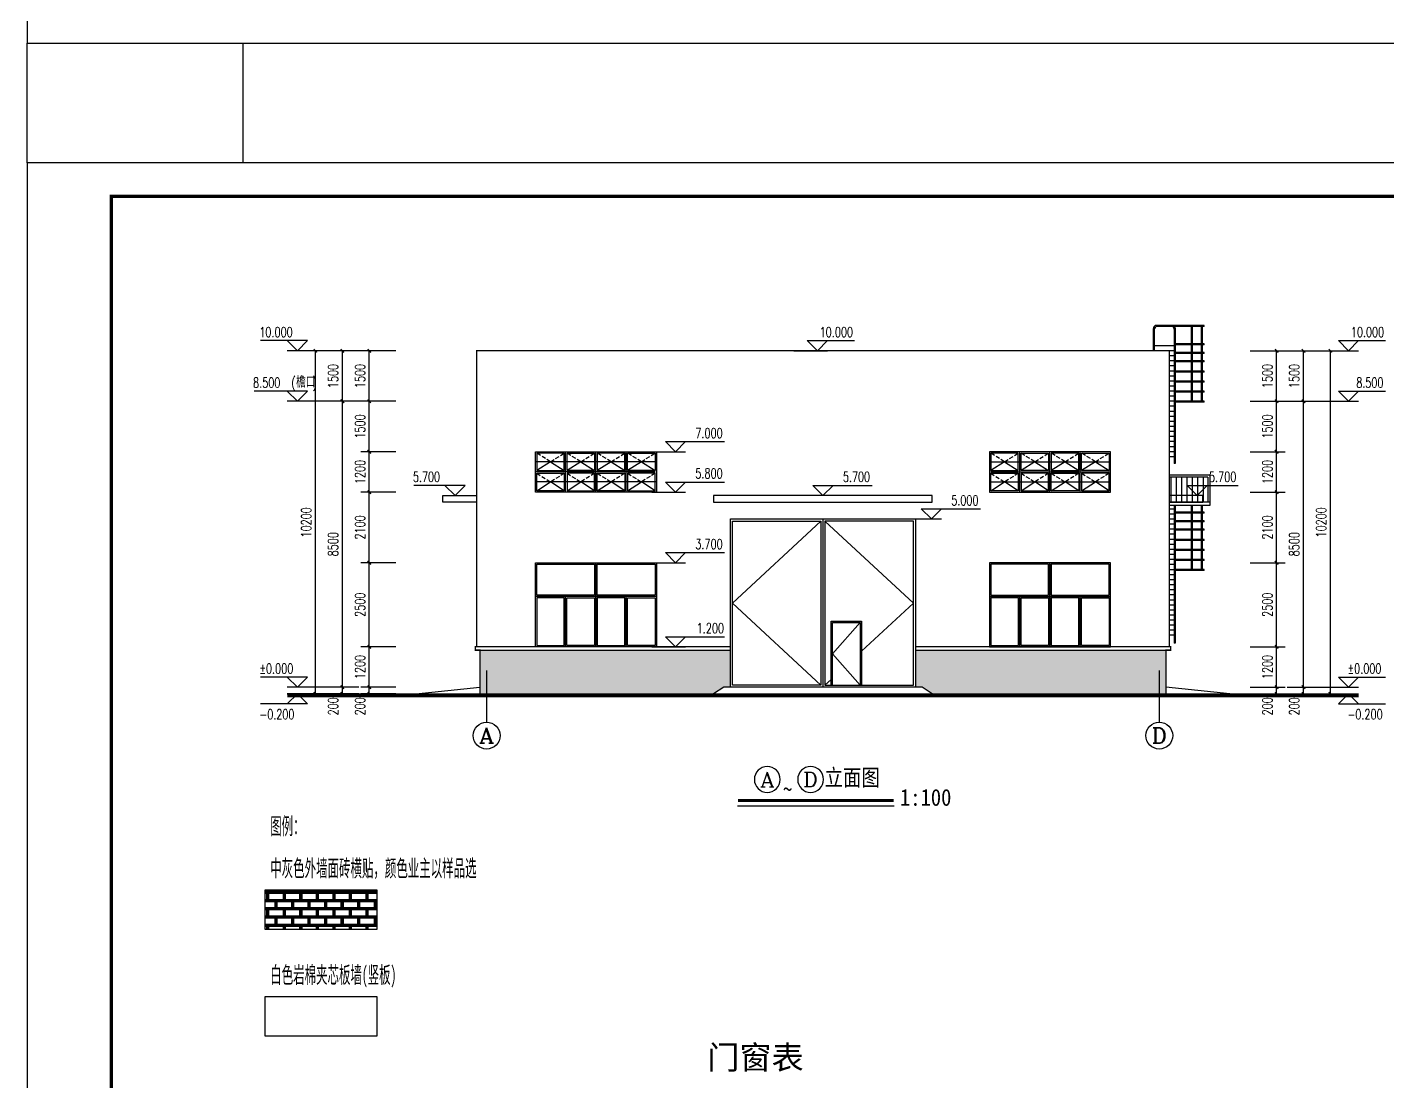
# Model space of a CAD drawing. Extents: x 4414382 to 4540065, y -615151 to -235742.
# Drawn here: x 4447962 to 4488417, y -579524 to -548169 of the extents above; entities that cross this region are included whole.
import ezdxf
from ezdxf.enums import TextEntityAlignment as Align

# ---------------------------------------------------------------- set-up
doc = ezdxf.new("R2010")
doc.units = 0
doc.header["$LTSCALE"] = 1000
doc.header["$MEASUREMENT"] = 0
doc.linetypes.add('DASH', pattern=[0.35, 0.25, -0.1])
doc.layers.get('0').update_dxf_attribs({"linetype": 'CONTINUOUS'})
doc.layers.get('Defpoints').update_dxf_attribs({"linetype": 'CONTINUOUS'})
doc.layers.add('_0', color=7, linetype='CONTINUOUS', lineweight=25)
for name, color, linetype in [('AXIS', 3, 'CONTINUOUS'), ('AXIS_TEXT', 7, 'CONTINUOUS'), ('DIM_ELEV', 3, 'CONTINUOUS'), ('PUB_DIM', 3, 'CONTINUOUS'), ('PUB_HATCH', 8, 'CONTINUOUS'), ('PUB_TEXT', 7, 'CONTINUOUS'), ('PUB_TITLE', 4, 'CONTINUOUS'), ('WINDOW', 4, 'CONTINUOUS'), ('图名', 15, 'CONTINUOUS'), ('填充', 251, 'CONTINUOUS'), ('爬梯', 8, 'CONTINUOUS')]:
    doc.layers.add(name, color=color, linetype=linetype)
doc.styles.add('-宋体', font='', dxfattribs={"width": 0.8})
doc.styles.add('_TCH_AXIS', font='COMPLEX', dxfattribs={"bigfont": 'GBCBIG'})
doc.styles.add('_TCH_DIM', font='SIMPLEX', dxfattribs={"bigfont": 'GBCBIG'})
doc.styles.add('_TCH_DIM_T3', font='SIMPLEX', dxfattribs={"width": 0.705882, "bigfont": 'GBCBIG'})
doc.styles.add('COMPLEX', font='COMPLEX')
doc.styles.add('STYLE-黑体', font='simhei.ttf')
doc.styles.add('宋体', font='', dxfattribs={"width": 0.7})
doc.styles.get('-宋体').set_extended_font_data('SimSun')
doc.styles.get('宋体').set_extended_font_data('SimSun')
doc.dimstyles.new('_TCH_ARCH&&100', dxfattribs={"dimtxt": 297.5, "dimasz": 100, "dimexe": 250, "dimexo": 300, "dimgap": 126.25, "dimtad": 1, "dimdec": 0, "dimzin": 0, "dimdsep": 46, "dimtxsty": '_TCH_DIM_T3', "dimblk": 'ARCHTICK', "dimcen": 0.09, "dimclrt": 7, "dimazin": 2, "dimtfac": 1, "dimtdec": 0, "dimtix": 1, "dimtmove": 2, "dimatfit": 3, "dimfxl": 0, "dimtolj": 1, "dimtzin": 0, "dimarcsym": 0})

# ---------------------------------------------------------------- blocks, each defined once
blk = doc.blocks.new('_ArchTick')
at = {"color": 0, "linetype": 'ByBlock', "const_width": 0.4}
blk.add_lwpolyline([(-0.5, -0.5), (0.5, 0.5)], dxfattribs=at)
blk = doc.blocks.new('*D187')
at = {"layer": 'Defpoints', "color": 0}
for p in [(4484023, -557790), (4485111, -557790), (4484023, -559291)]:
    blk.add_point(p, dxfattribs=at)
at = {"layer": 'PUB_DIM', "color": 0, "lineweight": -2}
for p, q in [((4484323, -557790), (4485361, -557790)), ((4485111, -559291), (4485111, -557790)), ((4484323, -559291), (4485361, -559291))]:
    blk.add_line(p, q, dxfattribs=at)
at = {"layer": 'PUB_DIM', "color": 0, "lineweight": -2, "xscale": 100, "yscale": 100, "zscale": 100}
for p, rotation in [((4485111, -557790), 90), ((4485111, -559291), 270)]:
    blk.add_blockref('_ArchTick', p, dxfattribs=dict(at, rotation=rotation))
at = {"layer": 'PUB_DIM', "color": 7, "insert": (4484836, -558541), "char_height": 297.5, "attachment_point": 5, "rotation": 90, "style": '_TCH_DIM_T3'}
blk.add_mtext('\\A1;1500', dxfattribs=at)
blk = doc.blocks.new('*D188')
at = {"layer": 'Defpoints', "color": 0}
for p in [(4484023, -559291), (4485111, -559291), (4484023, -560791)]:
    blk.add_point(p, dxfattribs=at)
at = {"layer": 'PUB_DIM', "color": 0, "lineweight": -2}
for p, q in [((4484323, -559291), (4485361, -559291)), ((4485111, -560791), (4485111, -559291)), ((4484323, -560791), (4485361, -560791))]:
    blk.add_line(p, q, dxfattribs=at)
at = {"layer": 'PUB_DIM', "color": 0, "lineweight": -2, "xscale": 100, "yscale": 100, "zscale": 100}
for p, rotation in [((4485111, -559291), 90), ((4485111, -560791), 270)]:
    blk.add_blockref('_ArchTick', p, dxfattribs=dict(at, rotation=rotation))
at = {"layer": 'PUB_DIM', "color": 7, "insert": (4484836, -560041), "char_height": 297.5, "attachment_point": 5, "rotation": 90, "style": '_TCH_DIM_T3'}
blk.add_mtext('\\A1;1500', dxfattribs=at)
blk = doc.blocks.new('*D189')
at = {"layer": 'Defpoints', "color": 0}
for p in [(4484023, -560791), (4485111, -560791), (4484023, -561991)]:
    blk.add_point(p, dxfattribs=at)
at = {"layer": 'PUB_DIM', "color": 0, "lineweight": -2}
for p, q in [((4484323, -560791), (4485361, -560791)), ((4485111, -561991), (4485111, -560791)), ((4484323, -561991), (4485361, -561991))]:
    blk.add_line(p, q, dxfattribs=at)
at = {"layer": 'PUB_DIM', "color": 0, "lineweight": -2, "xscale": 100, "yscale": 100, "zscale": 100}
for p, rotation in [((4485111, -560791), 90), ((4485111, -561991), 270)]:
    blk.add_blockref('_ArchTick', p, dxfattribs=dict(at, rotation=rotation))
at = {"layer": 'PUB_DIM', "color": 7, "insert": (4484836, -561391), "char_height": 297.5, "attachment_point": 5, "rotation": 90, "style": '_TCH_DIM_T3'}
blk.add_mtext('\\A1;1200', dxfattribs=at)
blk = doc.blocks.new('*D190')
at = {"layer": 'Defpoints', "color": 0}
for p in [(4484023, -561991), (4485111, -561991), (4484023, -564091)]:
    blk.add_point(p, dxfattribs=at)
at = {"layer": 'PUB_DIM', "color": 0, "lineweight": -2}
for p, q in [((4484323, -561991), (4485361, -561991)), ((4485111, -564091), (4485111, -561991)), ((4484323, -564091), (4485361, -564091))]:
    blk.add_line(p, q, dxfattribs=at)
at = {"layer": 'PUB_DIM', "color": 0, "lineweight": -2, "xscale": 100, "yscale": 100, "zscale": 100}
for p, rotation in [((4485111, -561991), 90), ((4485111, -564091), 270)]:
    blk.add_blockref('_ArchTick', p, dxfattribs=dict(at, rotation=rotation))
at = {"layer": 'PUB_DIM', "color": 7, "insert": (4484836, -563041), "char_height": 297.5, "attachment_point": 5, "rotation": 90, "style": '_TCH_DIM_T3'}
blk.add_mtext('\\A1;2100', dxfattribs=at)
blk = doc.blocks.new('*D191')
at = {"layer": 'Defpoints', "color": 0}
for p in [(4484023, -564091), (4485111, -564091), (4484023, -566591)]:
    blk.add_point(p, dxfattribs=at)
at = {"layer": 'PUB_DIM', "color": 0, "lineweight": -2}
for p, q in [((4484323, -564091), (4485361, -564091)), ((4485111, -566591), (4485111, -564091)), ((4484323, -566591), (4485361, -566591))]:
    blk.add_line(p, q, dxfattribs=at)
at = {"layer": 'PUB_DIM', "color": 0, "lineweight": -2, "xscale": 100, "yscale": 100, "zscale": 100}
for p, rotation in [((4485111, -564091), 90), ((4485111, -566591), 270)]:
    blk.add_blockref('_ArchTick', p, dxfattribs=dict(at, rotation=rotation))
at = {"layer": 'PUB_DIM', "color": 7, "insert": (4484836, -565341), "char_height": 297.5, "attachment_point": 5, "rotation": 90, "style": '_TCH_DIM_T3'}
blk.add_mtext('\\A1;2500', dxfattribs=at)
blk = doc.blocks.new('*D192')
at = {"layer": 'Defpoints', "color": 0}
for p in [(4484023, -566591), (4485111, -566591), (4484023, -567791)]:
    blk.add_point(p, dxfattribs=at)
at = {"layer": 'PUB_DIM', "color": 0, "lineweight": -2}
for p, q in [((4484323, -566591), (4485361, -566591)), ((4485111, -567791), (4485111, -566591)), ((4484323, -567791), (4485361, -567791))]:
    blk.add_line(p, q, dxfattribs=at)
at = {"layer": 'PUB_DIM', "color": 0, "lineweight": -2, "xscale": 100, "yscale": 100, "zscale": 100}
for p, rotation in [((4485111, -566591), 90), ((4485111, -567791), 270)]:
    blk.add_blockref('_ArchTick', p, dxfattribs=dict(at, rotation=rotation))
at = {"layer": 'PUB_DIM', "color": 7, "insert": (4484836, -567191), "char_height": 297.5, "attachment_point": 5, "rotation": 90, "style": '_TCH_DIM_T3'}
blk.add_mtext('\\A1;1200', dxfattribs=at)
blk = doc.blocks.new('*D193')
at = {"layer": 'Defpoints', "color": 0}
for p in [(4484023, -567791), (4485111, -567791), (4484023, -567991)]:
    blk.add_point(p, dxfattribs=at)
at = {"layer": 'PUB_DIM', "color": 0, "lineweight": -2}
for p, q in [((4484323, -567791), (4485361, -567791)), ((4485111, -567791), (4485111, -567691)), ((4485111, -567991), (4485111, -567791)), ((4484323, -567991), (4485361, -567991)), ((4485111, -567991), (4485111, -568091))]:
    blk.add_line(p, q, dxfattribs=at)
at = {"layer": 'PUB_DIM', "color": 0, "lineweight": -2, "xscale": 100, "yscale": 100, "zscale": 100}
for p, rotation in [((4485111, -567791), 270), ((4485111, -567991), 90)]:
    blk.add_blockref('_ArchTick', p, dxfattribs=dict(at, rotation=rotation))
at = {"layer": 'PUB_DIM', "color": 7, "insert": (4484836, -568361), "char_height": 297.5, "attachment_point": 5, "rotation": 90, "style": '_TCH_DIM_T3'}
blk.add_mtext('\\A1;200', dxfattribs=at)
blk = doc.blocks.new('*D194')
at = {"layer": 'Defpoints', "color": 0}
for p in [(4485123, -557790), (4486711, -557790), (4485123, -567991)]:
    blk.add_point(p, dxfattribs=at)
at = {"layer": 'PUB_DIM', "color": 0, "lineweight": -2}
for p, q in [((4485423, -557790), (4486961, -557790)), ((4486711, -567991), (4486711, -557790)), ((4485423, -567991), (4486961, -567991))]:
    blk.add_line(p, q, dxfattribs=at)
at = {"layer": 'PUB_DIM', "color": 0, "lineweight": -2, "xscale": 100, "yscale": 100, "zscale": 100}
for p, rotation in [((4486711, -557790), 90), ((4486711, -567991), 270)]:
    blk.add_blockref('_ArchTick', p, dxfattribs=dict(at, rotation=rotation))
at = {"layer": 'PUB_DIM', "color": 7, "insert": (4486436, -562891), "char_height": 297.5, "attachment_point": 5, "rotation": 90, "style": '_TCH_DIM_T3'}
blk.add_mtext('\\A1;10200', dxfattribs=at)
blk = doc.blocks.new('*D195')
at = {"layer": 'Defpoints', "color": 0}
for p in [(4485123, -557790), (4485911, -557790), (4485123, -559291)]:
    blk.add_point(p, dxfattribs=at)
at = {"layer": 'PUB_DIM', "color": 0, "lineweight": -2}
for p, q in [((4485423, -557790), (4486161, -557790)), ((4485911, -559291), (4485911, -557790)), ((4485423, -559291), (4486161, -559291))]:
    blk.add_line(p, q, dxfattribs=at)
at = {"layer": 'PUB_DIM', "color": 0, "lineweight": -2, "xscale": 100, "yscale": 100, "zscale": 100}
for p, rotation in [((4485911, -557790), 90), ((4485911, -559291), 270)]:
    blk.add_blockref('_ArchTick', p, dxfattribs=dict(at, rotation=rotation))
at = {"layer": 'PUB_DIM', "color": 7, "insert": (4485636, -558541), "char_height": 297.5, "attachment_point": 5, "rotation": 90, "style": '_TCH_DIM_T3'}
blk.add_mtext('\\A1;1500', dxfattribs=at)
blk = doc.blocks.new('*D196')
at = {"layer": 'Defpoints', "color": 0}
for p in [(4485123, -559291), (4485911, -559291), (4485123, -567791)]:
    blk.add_point(p, dxfattribs=at)
at = {"layer": 'PUB_DIM', "color": 0, "lineweight": -2}
for p, q in [((4485423, -559291), (4486161, -559291)), ((4485911, -567791), (4485911, -559291)), ((4485423, -567791), (4486161, -567791))]:
    blk.add_line(p, q, dxfattribs=at)
at = {"layer": 'PUB_DIM', "color": 0, "lineweight": -2, "xscale": 100, "yscale": 100, "zscale": 100}
for p, rotation in [((4485911, -559291), 90), ((4485911, -567791), 270)]:
    blk.add_blockref('_ArchTick', p, dxfattribs=dict(at, rotation=rotation))
at = {"layer": 'PUB_DIM', "color": 7, "insert": (4485636, -563541), "char_height": 297.5, "attachment_point": 5, "rotation": 90, "style": '_TCH_DIM_T3'}
blk.add_mtext('\\A1;8500', dxfattribs=at)
blk = doc.blocks.new('*D197')
at = {"layer": 'Defpoints', "color": 0}
for p in [(4485123, -567791), (4485911, -567791), (4485123, -567991)]:
    blk.add_point(p, dxfattribs=at)
at = {"layer": 'PUB_DIM', "color": 0, "lineweight": -2}
for p, q in [((4485423, -567791), (4486161, -567791)), ((4485911, -567791), (4485911, -567691)), ((4485911, -567991), (4485911, -567791)), ((4485423, -567991), (4486161, -567991)), ((4485911, -567991), (4485911, -568091))]:
    blk.add_line(p, q, dxfattribs=at)
at = {"layer": 'PUB_DIM', "color": 0, "lineweight": -2, "xscale": 100, "yscale": 100, "zscale": 100}
for p, rotation in [((4485911, -567791), 270), ((4485911, -567991), 90)]:
    blk.add_blockref('_ArchTick', p, dxfattribs=dict(at, rotation=rotation))
at = {"layer": 'PUB_DIM', "color": 7, "insert": (4485636, -568361), "char_height": 297.5, "attachment_point": 5, "rotation": 90, "style": '_TCH_DIM_T3'}
blk.add_mtext('\\A1;200', dxfattribs=at)
blk = doc.blocks.new('*D198')
at = {"layer": 'Defpoints', "color": 0}
for p in [(4458133, -557790), (4459220, -557790), (4459220, -559291)]:
    blk.add_point(p, dxfattribs=at)
at = {"layer": 'PUB_DIM', "color": 0, "lineweight": -2}
for p, q in [((4458920, -557790), (4457883, -557790)), ((4458133, -559291), (4458133, -557790)), ((4458920, -559291), (4457883, -559291))]:
    blk.add_line(p, q, dxfattribs=at)
at = {"layer": 'PUB_DIM', "color": 0, "lineweight": -2, "xscale": 100, "yscale": 100, "zscale": 100}
for p, rotation in [((4458133, -557790), 90), ((4458133, -559291), 270)]:
    blk.add_blockref('_ArchTick', p, dxfattribs=dict(at, rotation=rotation))
at = {"layer": 'PUB_DIM', "color": 7, "insert": (4457858, -558541), "char_height": 297.5, "attachment_point": 5, "rotation": 90, "style": '_TCH_DIM_T3'}
blk.add_mtext('\\A1;1500', dxfattribs=at)
blk = doc.blocks.new('*D199')
at = {"layer": 'Defpoints', "color": 0}
for p in [(4458133, -559291), (4459220, -559291), (4459220, -560791)]:
    blk.add_point(p, dxfattribs=at)
at = {"layer": 'PUB_DIM', "color": 0, "lineweight": -2}
for p, q in [((4458920, -559291), (4457883, -559291)), ((4458133, -560791), (4458133, -559291)), ((4458920, -560791), (4457883, -560791))]:
    blk.add_line(p, q, dxfattribs=at)
at = {"layer": 'PUB_DIM', "color": 0, "lineweight": -2, "xscale": 100, "yscale": 100, "zscale": 100}
for p, rotation in [((4458133, -559291), 90), ((4458133, -560791), 270)]:
    blk.add_blockref('_ArchTick', p, dxfattribs=dict(at, rotation=rotation))
at = {"layer": 'PUB_DIM', "color": 7, "insert": (4457858, -560041), "char_height": 297.5, "attachment_point": 5, "rotation": 90, "style": '_TCH_DIM_T3'}
blk.add_mtext('\\A1;1500', dxfattribs=at)
blk = doc.blocks.new('*D200')
at = {"layer": 'Defpoints', "color": 0}
for p in [(4458133, -560791), (4459220, -560791), (4459220, -561991)]:
    blk.add_point(p, dxfattribs=at)
at = {"layer": 'PUB_DIM', "color": 0, "lineweight": -2}
for p, q in [((4458920, -560791), (4457883, -560791)), ((4458133, -561991), (4458133, -560791)), ((4458920, -561991), (4457883, -561991))]:
    blk.add_line(p, q, dxfattribs=at)
at = {"layer": 'PUB_DIM', "color": 0, "lineweight": -2, "xscale": 100, "yscale": 100, "zscale": 100}
for p, rotation in [((4458133, -560791), 90), ((4458133, -561991), 270)]:
    blk.add_blockref('_ArchTick', p, dxfattribs=dict(at, rotation=rotation))
at = {"layer": 'PUB_DIM', "color": 7, "insert": (4457858, -561391), "char_height": 297.5, "attachment_point": 5, "rotation": 90, "style": '_TCH_DIM_T3'}
blk.add_mtext('\\A1;1200', dxfattribs=at)
blk = doc.blocks.new('*D201')
at = {"layer": 'Defpoints', "color": 0}
for p in [(4458133, -561991), (4459220, -561991), (4459220, -564091)]:
    blk.add_point(p, dxfattribs=at)
at = {"layer": 'PUB_DIM', "color": 0, "lineweight": -2}
for p, q in [((4458920, -561991), (4457883, -561991)), ((4458133, -564091), (4458133, -561991)), ((4458920, -564091), (4457883, -564091))]:
    blk.add_line(p, q, dxfattribs=at)
at = {"layer": 'PUB_DIM', "color": 0, "lineweight": -2, "xscale": 100, "yscale": 100, "zscale": 100}
for p, rotation in [((4458133, -561991), 90), ((4458133, -564091), 270)]:
    blk.add_blockref('_ArchTick', p, dxfattribs=dict(at, rotation=rotation))
at = {"layer": 'PUB_DIM', "color": 7, "insert": (4457858, -563041), "char_height": 297.5, "attachment_point": 5, "rotation": 90, "style": '_TCH_DIM_T3'}
blk.add_mtext('\\A1;2100', dxfattribs=at)
blk = doc.blocks.new('*D202')
at = {"layer": 'Defpoints', "color": 0}
for p in [(4458133, -564091), (4459220, -564091), (4459220, -566591)]:
    blk.add_point(p, dxfattribs=at)
at = {"layer": 'PUB_DIM', "color": 0, "lineweight": -2}
for p, q in [((4458920, -564091), (4457883, -564091)), ((4458133, -566591), (4458133, -564091)), ((4458920, -566591), (4457883, -566591))]:
    blk.add_line(p, q, dxfattribs=at)
at = {"layer": 'PUB_DIM', "color": 0, "lineweight": -2, "xscale": 100, "yscale": 100, "zscale": 100}
for p, rotation in [((4458133, -564091), 90), ((4458133, -566591), 270)]:
    blk.add_blockref('_ArchTick', p, dxfattribs=dict(at, rotation=rotation))
at = {"layer": 'PUB_DIM', "color": 7, "insert": (4457858, -565341), "char_height": 297.5, "attachment_point": 5, "rotation": 90, "style": '_TCH_DIM_T3'}
blk.add_mtext('\\A1;2500', dxfattribs=at)
blk = doc.blocks.new('*D203')
at = {"layer": 'Defpoints', "color": 0}
for p in [(4458133, -566591), (4459220, -566591), (4459220, -567791)]:
    blk.add_point(p, dxfattribs=at)
at = {"layer": 'PUB_DIM', "color": 0, "lineweight": -2}
for p, q in [((4458920, -566591), (4457883, -566591)), ((4458133, -567791), (4458133, -566591)), ((4458920, -567791), (4457883, -567791))]:
    blk.add_line(p, q, dxfattribs=at)
at = {"layer": 'PUB_DIM', "color": 0, "lineweight": -2, "xscale": 100, "yscale": 100, "zscale": 100}
for p, rotation in [((4458133, -566591), 90), ((4458133, -567791), 270)]:
    blk.add_blockref('_ArchTick', p, dxfattribs=dict(at, rotation=rotation))
at = {"layer": 'PUB_DIM', "color": 7, "insert": (4457858, -567191), "char_height": 297.5, "attachment_point": 5, "rotation": 90, "style": '_TCH_DIM_T3'}
blk.add_mtext('\\A1;1200', dxfattribs=at)
blk = doc.blocks.new('*D204')
at = {"layer": 'Defpoints', "color": 0}
for p in [(4458133, -567791), (4459220, -567791), (4459220, -567991)]:
    blk.add_point(p, dxfattribs=at)
at = {"layer": 'PUB_DIM', "color": 0, "lineweight": -2}
for p, q in [((4458920, -567791), (4457883, -567791)), ((4458133, -567791), (4458133, -567691)), ((4458133, -567991), (4458133, -567791)), ((4458920, -567991), (4457883, -567991)), ((4458133, -567991), (4458133, -568091))]:
    blk.add_line(p, q, dxfattribs=at)
at = {"layer": 'PUB_DIM', "color": 0, "lineweight": -2, "xscale": 100, "yscale": 100, "zscale": 100}
for p, rotation in [((4458133, -567791), 270), ((4458133, -567991), 90)]:
    blk.add_blockref('_ArchTick', p, dxfattribs=dict(at, rotation=rotation))
at = {"layer": 'PUB_DIM', "color": 7, "insert": (4457858, -568361), "char_height": 297.5, "attachment_point": 5, "rotation": 90, "style": '_TCH_DIM_T3'}
blk.add_mtext('\\A1;200', dxfattribs=at)
blk = doc.blocks.new('*D205')
at = {"layer": 'Defpoints', "color": 0}
for p in [(4456533, -557790), (4458120, -557790), (4458120, -567991)]:
    blk.add_point(p, dxfattribs=at)
at = {"layer": 'PUB_DIM', "color": 0, "lineweight": -2}
for p, q in [((4457820, -557790), (4456283, -557790)), ((4456533, -567991), (4456533, -557790)), ((4457820, -567991), (4456283, -567991))]:
    blk.add_line(p, q, dxfattribs=at)
at = {"layer": 'PUB_DIM', "color": 0, "lineweight": -2, "xscale": 100, "yscale": 100, "zscale": 100}
for p, rotation in [((4456533, -557790), 90), ((4456533, -567991), 270)]:
    blk.add_blockref('_ArchTick', p, dxfattribs=dict(at, rotation=rotation))
at = {"layer": 'PUB_DIM', "color": 7, "insert": (4456258, -562891), "char_height": 297.5, "attachment_point": 5, "rotation": 90, "style": '_TCH_DIM_T3'}
blk.add_mtext('\\A1;10200', dxfattribs=at)
blk = doc.blocks.new('*D206')
at = {"layer": 'Defpoints', "color": 0}
for p in [(4457333, -557790), (4458120, -557790), (4458120, -559291)]:
    blk.add_point(p, dxfattribs=at)
at = {"layer": 'PUB_DIM', "color": 0, "lineweight": -2}
for p, q in [((4457820, -557790), (4457083, -557790)), ((4457333, -559291), (4457333, -557790)), ((4457820, -559291), (4457083, -559291))]:
    blk.add_line(p, q, dxfattribs=at)
at = {"layer": 'PUB_DIM', "color": 0, "lineweight": -2, "xscale": 100, "yscale": 100, "zscale": 100}
for p, rotation in [((4457333, -557790), 90), ((4457333, -559291), 270)]:
    blk.add_blockref('_ArchTick', p, dxfattribs=dict(at, rotation=rotation))
at = {"layer": 'PUB_DIM', "color": 7, "insert": (4457058, -558541), "char_height": 297.5, "attachment_point": 5, "rotation": 90, "style": '_TCH_DIM_T3'}
blk.add_mtext('\\A1;1500', dxfattribs=at)
blk = doc.blocks.new('*D207')
at = {"layer": 'Defpoints', "color": 0}
for p in [(4457333, -559291), (4458120, -559291), (4458120, -567791)]:
    blk.add_point(p, dxfattribs=at)
at = {"layer": 'PUB_DIM', "color": 0, "lineweight": -2}
for p, q in [((4457820, -559291), (4457083, -559291)), ((4457333, -567791), (4457333, -559291)), ((4457820, -567791), (4457083, -567791))]:
    blk.add_line(p, q, dxfattribs=at)
at = {"layer": 'PUB_DIM', "color": 0, "lineweight": -2, "xscale": 100, "yscale": 100, "zscale": 100}
for p, rotation in [((4457333, -559291), 90), ((4457333, -567791), 270)]:
    blk.add_blockref('_ArchTick', p, dxfattribs=dict(at, rotation=rotation))
at = {"layer": 'PUB_DIM', "color": 7, "insert": (4457058, -563541), "char_height": 297.5, "attachment_point": 5, "rotation": 90, "style": '_TCH_DIM_T3'}
blk.add_mtext('\\A1;8500', dxfattribs=at)
blk = doc.blocks.new('*D208')
at = {"layer": 'Defpoints', "color": 0}
for p in [(4457333, -567791), (4458120, -567791), (4458120, -567991)]:
    blk.add_point(p, dxfattribs=at)
at = {"layer": 'PUB_DIM', "color": 0, "lineweight": -2}
for p, q in [((4457820, -567791), (4457083, -567791)), ((4457333, -567791), (4457333, -567691)), ((4457333, -567991), (4457333, -567791)), ((4457820, -567991), (4457083, -567991)), ((4457333, -567991), (4457333, -568091))]:
    blk.add_line(p, q, dxfattribs=at)
at = {"layer": 'PUB_DIM', "color": 0, "lineweight": -2, "xscale": 100, "yscale": 100, "zscale": 100}
for p, rotation in [((4457333, -567791), 270), ((4457333, -567991), 90)]:
    blk.add_blockref('_ArchTick', p, dxfattribs=dict(at, rotation=rotation))
at = {"layer": 'PUB_DIM', "color": 7, "insert": (4457058, -568361), "char_height": 297.5, "attachment_point": 5, "rotation": 90, "style": '_TCH_DIM_T3'}
blk.add_mtext('\\A1;200', dxfattribs=at)
blk = doc.blocks.new('_AXISO')
blk.add_circle((0, 0), 0.5)
at = {"layer": 'AXIS_TEXT', "style": 'COMPLEX', "width": 1.041667}
blk.add_attdef('A', text='', height=0.56, dxfattribs=at).set_placement((-0.25, -0.28), (0.25, -0.28), align=Align.FIT)
blk = doc.blocks.new('C-3015')
at = {"layer": 'PUB_HATCH', "linetype": 'DASH', "ltscale": 0.5}
for p, q in [((733687, 126065), (733277, 126325)), ((733687, 126065), (734097, 126325)), ((734587, 126065), (734177, 126325)), ((734587, 126065), (734997, 126325)), ((735487, 126065), (735077, 126325)), ((735487, 126065), (735897, 126325)), ((736387, 126065), (735977, 126325)), ((736387, 126065), (736797, 126325)), ((733277, 125725), (733687, 125465)), ((734097, 125725), (733687, 125465)), ((734177, 125725), (734587, 125465)), ((734997, 125725), (734587, 125465)), ((735077, 125725), (735487, 125465)), ((735897, 125725), (735487, 125465)), ((735977, 125725), (736387, 125465)), ((736797, 125725), (736387, 125465))]:
    blk.add_line(p, q, dxfattribs=at)
at = {"layer": 'PUB_HATCH'}
for p, q in [((736837, 126065), (733237, 126065)), ((733687, 126065), (733277, 125805)), ((733687, 126065), (734097, 125805)), ((734587, 126065), (734177, 125805)), ((734587, 126065), (734997, 125805)), ((735487, 126065), (735077, 125805)), ((735487, 126065), (735897, 125805)), ((736387, 126065), (735977, 125805)), ((736387, 126065), (736797, 125805)), ((736837, 125465), (733237, 125465)), ((733277, 125205), (733687, 125465)), ((734097, 125205), (733687, 125465)), ((734177, 125205), (734587, 125465)), ((734997, 125205), (734587, 125465)), ((735077, 125205), (735487, 125465)), ((735897, 125205), (735487, 125465)), ((735977, 125205), (736387, 125465)), ((736797, 125205), (736387, 125465))]:
    blk.add_line(p, q, dxfattribs=at)
at = {"layer": 'WINDOW', "color": 160}
for p, q in [((734137, 125165), (734137, 126365)), ((735037, 125165), (735037, 126365)), ((735937, 125165), (735937, 126365)), ((736797, 125765), (733237, 125765))]:
    blk.add_line(p, q, dxfattribs=at)
for points in [[(733237, 126365), (736837, 126365), (736837, 125165), (733237, 125165)], [(734097, 126325), (733277, 126325), (733277, 125805), (734097, 125805)], [(734177, 126325), (734997, 126325), (734997, 125805), (734177, 125805)], [(735897, 126325), (735077, 126325), (735077, 125805), (735897, 125805)], [(735977, 126325), (736797, 126325), (736797, 125805), (735977, 125805)], [(734097, 125205), (733277, 125205), (733277, 125725), (734097, 125725)], [(734177, 125205), (734997, 125205), (734997, 125725), (734177, 125725)], [(735897, 125205), (735077, 125205), (735077, 125725), (735897, 125725)], [(735977, 125205), (736797, 125205), (736797, 125725), (735977, 125725)]]:
    blk.add_lwpolyline(points, close=True, dxfattribs=at)

msp = doc.modelspace()

# ---------------------------------------------------------------- hatches: boundary and pattern name
at = {"layer": '填充', "linetype": 'ByBlock', "lineweight": 100}
h = msp.add_hatch(dxfattribs=at)
h.set_pattern_fill('AR-B816C', color=256, scale=200)
h.set_pattern_definition([(0, (-6660607.35, 237316.1), (245.692378, 245.692378), [479.867928, -11.51682]), (0, (-6660853.05, 237327.62), (245.692378, 245.692378), [479.867928, -11.51682]), (90, (-6660607.35, 237316.1), (-245.692378, 245.692378), [-257.20918, 234.175548]), (90, (-6660618.87, 237316.1), (-245.692378, 245.692378), [-257.20918, 234.175548])])
h.paths.add_polyline_path([(4474371.9, -567791), (4474571.9, -567791), (4474871.9, -567991), (4481821.9, -567991), (4481821.9, -566691), (4474371.9, -566691)])
h.paths.add_polyline_path([(4468671.9, -567791), (4468871.9, -567791), (4468871.9, -566691), (4461421.9, -566691), (4461421.9, -567991), (4468371.9, -567991)])
h = msp.add_hatch(dxfattribs=at)
h.set_pattern_fill('AR-B816C', color=256, scale=200)
h.set_pattern_definition([(0, (-6630027.67, 92914.2), (245.692378, 245.692378), [479.867928, -11.51682]), (0, (-6630273.36, 92925.72), (245.692378, 245.692378), [479.867928, -11.51682]), (90, (-6630027.67, 92914.2), (-245.692378, 245.692378), [-257.20918, 234.175548]), (90, (-6630039.19, 92914.2), (-245.692378, 245.692378), [-257.20918, 234.175548])])
h.paths.add_polyline_path([(4455036.5, -573815.6), (4455036.5, -574999.7), (4458354.4, -574999.7), (4458354.4, -573815.6)])
at = {"layer": '爬梯'}
h = msp.add_hatch(dxfattribs=at)
h.set_pattern_fill('ANSI31', color=256, scale=100, angle=45, style=0)
h.set_pattern_definition([(90, (4357678.66, -541678.02), (158.75, 1e-14), [])])
h.paths.add_polyline_path([(4483061.9, -561551), (4483061.9, -562291), (4481921.9, -562291), (4481921.9, -561551)])

# ---------------------------------------------------------------- linework, layer by layer
for points in [[(4461321.9, -562291), (4460321.9, -562291), (4460321.9, -562091), (4461321.9, -562091)], [(4481921.9, -562291), (4482921.9, -562291), (4482921.9, -562091), (4481921.9, -562091)]]:
    msp.add_lwpolyline(points)
msp.add_lwpolyline([(4474871.9, -562091), (4468371.7, -562091), (4468371.7, -562291), (4474871.9, -562291)], close=True)
at = {"color": 0}
msp.add_lwpolyline([(4474871.9, -567991), (4474571.9, -567791), (4468671.9, -567791), (4468371.9, -567991)], dxfattribs=at)
at = {"layer": '_0', "color": 0}
for p, q in [((4468871.9, -566591), (4461321.9, -566591)), ((4461421.9, -566691), (4468871.9, -566691)), ((4481921.9, -566591), (4474371.9, -566591)), ((4474371.9, -566691), (4481821.9, -566691)), ((4459521.9, -567991), (4461421.9, -567791)), ((4483721.9, -567991), (4481821.9, -567791)), ((4455693.9, -567991), (4487550, -567991))]:
    msp.add_line(p, q, dxfattribs=at)
msp.add_lwpolyline([(4447962.2, -548644.2), (4454374.6, -548644.2), (4454374.6, -552197.6), (4447962.2, -552197.6)], close=True, dxfattribs=at)
for points, const_width in [([(4461421.9, -567991), (4461421.9, -566691), (4461281.9, -566691), (4461281.9, -566591), (4461321.9, -566591), (4461321.9, -557788.5), (4481921.9, -557788.5), (4481921.9, -566591), (4481961.9, -566591), (4481961.9, -566691), (4481821.9, -566691), (4481821.9, -567991)], 40), ([(4455693.9, -568041), (4487550, -568041)], 100)]:
    msp.add_lwpolyline(points, dxfattribs=dict(at, const_width=const_width))
at = {"layer": 'AXIS', "color": 0}
for p, q in [((4461621.9, -567299.6), (4461621.9, -568830.8)), ((4481621.9, -567299.6), (4481621.9, -568830.8))]:
    msp.add_line(p, q, dxfattribs=at)
for centre in [(4461621.9, -569230.8), (4481621.9, -569230.8)]:
    msp.add_circle(centre, 400, dxfattribs=at)
at = {"layer": 'DIM_ELEV'}
for p, q in [((4456293.9, -557488.5), (4454895, -557488.5)), ((4455993.9, -557788.5), (4455693.9, -557488.5)), ((4456693.9, -557788.5), (4455693.9, -557788.5)), ((4455993.9, -557788.5), (4456293.9, -557488.5)), ((4470756.6, -557788.5), (4471756.6, -557788.5)), ((4471456.6, -557788.5), (4471156.6, -557488.5)), ((4471156.6, -557488.5), (4472555.6, -557488.5)), ((4471456.6, -557788.5), (4471756.6, -557488.5)), ((4486550, -557788.5), (4487550, -557788.5)), ((4487250, -557788.5), (4486950, -557488.5)), ((4486950, -557488.5), (4488348.9, -557488.5)), ((4487250, -557788.5), (4487550, -557488.5)), ((4456293.9, -558991), (4454708.9, -558991)), ((4455993.9, -559291), (4455693.9, -558991)), ((4455993.9, -559291), (4456293.9, -558991)), ((4487250, -559291), (4486950, -558991)), ((4486950, -558991), (4488348.9, -558991)), ((4487250, -559291), (4487550, -558991)), ((4456693.9, -559291), (4455693.9, -559291)), ((4486550, -559291), (4487550, -559291)), ((4467237.4, -560791), (4466937.4, -560491)), ((4466937.4, -560491), (4468699.3, -560491)), ((4467237.4, -560791), (4467537.4, -560491)), ((4466537.4, -560791), (4467537.4, -560791)), ((4460983.8, -561791), (4459458.5, -561791)), ((4460683.8, -562091), (4460383.8, -561791)), ((4460683.8, -562091), (4460983.8, -561791)), ((4467237.4, -561991), (4466937.4, -561691)), ((4466937.4, -561691), (4468699.3, -561691)), ((4467237.4, -561991), (4467537.4, -561691)), ((4471622.1, -562091), (4471322.1, -561791)), ((4471322.1, -561791), (4473083.9, -561791)), ((4471622.1, -562091), (4471922.1, -561791)), ((4482746.9, -562091), (4482446.9, -561791)), ((4482446.9, -561791), (4483972.2, -561791)), ((4482746.9, -562091), (4483046.9, -561791)), ((4466537.4, -561991), (4467537.4, -561991)), ((4474846, -562791), (4474546, -562491)), ((4474546, -562491), (4476307.8, -562491)), ((4474846, -562791), (4475146, -562491)), ((4474146, -562791), (4475146, -562791)), ((4467237.4, -564091), (4466937.4, -563791)), ((4466937.4, -563791), (4468699.3, -563791)), ((4467237.4, -564091), (4467537.4, -563791)), ((4466537.4, -564091), (4467537.4, -564091)), ((4467237.4, -566591), (4466937.4, -566291)), ((4466937.4, -566291), (4468699.3, -566291)), ((4467237.4, -566591), (4467537.4, -566291)), ((4466537.4, -566591), (4467537.4, -566591)), ((4456293.9, -567491), (4454895, -567491)), ((4455993.9, -567791), (4455693.9, -567491)), ((4455993.9, -567791), (4456293.9, -567491)), ((4487250, -567791), (4486950, -567491)), ((4486950, -567491), (4488348.9, -567491)), ((4487250, -567791), (4487550, -567491)), ((4457122.6, -567791), (4455693.9, -567791)), ((4486121.3, -567791), (4487550, -567791)), ((4456293.9, -568291), (4454895, -568291)), ((4455993.9, -567991), (4455693.9, -568291)), ((4456693.9, -567991), (4455693.9, -567991)), ((4455993.9, -567991), (4456293.9, -568291)), ((4486550, -567991), (4487550, -567991)), ((4487250, -567991), (4486950, -568291)), ((4486950, -568291), (4488348.9, -568291)), ((4487250, -567991), (4487550, -568291))]:
    msp.add_line(p, q, dxfattribs=at)
at = {"layer": 'PUB_DIM'}
for p, q in [((4458620.4, -557790.5), (4455693.9, -557790.5)), ((4484623.5, -557790.5), (4487550, -557790.5)), ((4458620.4, -559291), (4455693.9, -559291)), ((4484623.5, -559291), (4487550, -559291))]:
    msp.add_line(p, q, dxfattribs=at)
at = {"layer": 'PUB_TITLE', "color": 4}
for points in [[(4447962.2, -548644.2), (4532062.2, -548644.2), (4532062.2, -489244.2), (4447962.2, -489244.2)], [(4447962.2, -611597.6), (4532062.2, -611597.6), (4532062.2, -552197.6), (4447962.2, -552197.6)]]:
    msp.add_lwpolyline(points, close=True, dxfattribs=at)
at = {"layer": 'PUB_TITLE', "color": 4, "const_width": 100}
msp.add_lwpolyline([(4450462.2, -610597.6), (4531062.2, -610597.6), (4531062.2, -553197.6), (4450462.2, -553197.6)], close=True, dxfattribs=at)
at = {"layer": 'WINDOW'}
for p, q in [((4468871.9, -567791), (4468871.9, -562791)), ((4468871.9, -562791), (4474371.9, -562791)), ((4471621.9, -562791), (4471621.9, -567791)), ((4474371.9, -562791), (4474371.9, -567791))]:
    msp.add_line(p, q, dxfattribs=at)
at = {"layer": 'WINDOW', "color": 160}
for p, q in [((4464871.9, -565091), (4463071.9, -565091)), ((4463971.9, -566591), (4463971.9, -565091)), ((4466671.9, -565091), (4464871.9, -565091)), ((4465771.9, -566591), (4465771.9, -565091)), ((4476571.9, -565091), (4478371.9, -565091)), ((4477471.9, -566591), (4477471.9, -565091)), ((4478371.9, -565091), (4480171.9, -565091)), ((4479271.9, -566591), (4479271.9, -565091))]:
    msp.add_line(p, q, dxfattribs=at)
at = {"layer": 'WINDOW'}
for points in [[(4468931.9, -562851), (4471561.9, -562851), (4471561.9, -567731), (4468931.9, -567731)], [(4474311.9, -562851), (4471681.9, -562851), (4471681.9, -567731), (4474311.9, -567731)]]:
    msp.add_lwpolyline(points, close=True, dxfattribs=at)
for points in [[(4471561.9, -562851), (4468931.9, -565291), (4471561.9, -567731)], [(4471681.9, -562851), (4474311.9, -565291), (4472767.7, -566723.6)], [(4471867.7, -567731), (4471867.7, -565831), (4472767.7, -565831), (4472767.7, -567731)], [(4471907.7, -567731), (4471907.7, -565871), (4472727.7, -565871), (4472727.7, -567731)], [(4472727.7, -565871), (4471907.7, -566801), (4472727.7, -567731)], [(4471867.7, -567558.6), (4471681.9, -567731)]]:
    msp.add_lwpolyline(points, dxfattribs=at)
at = {"layer": 'WINDOW', "color": 160}
for points in [[(4463071.9, -564091), (4464871.9, -564091), (4464871.9, -566591), (4463071.9, -566591)], [(4463111.9, -564131), (4464831.9, -564131), (4464831.9, -565051), (4463111.9, -565051)], [(4464871.9, -564091), (4466671.9, -564091), (4466671.9, -566591), (4464871.9, -566591)], [(4464911.9, -564131), (4466631.9, -564131), (4466631.9, -565051), (4464911.9, -565051)], [(4478371.9, -564091), (4476571.9, -564091), (4476571.9, -566591), (4478371.9, -566591)], [(4478331.9, -564131), (4476611.9, -564131), (4476611.9, -565051), (4478331.9, -565051)], [(4480171.9, -564091), (4478371.9, -564091), (4478371.9, -566591), (4480171.9, -566591)], [(4480131.9, -564131), (4478411.9, -564131), (4478411.9, -565051), (4480131.9, -565051)], [(4463931.9, -565131), (4463111.9, -565131), (4463111.9, -566551), (4463931.9, -566551)], [(4464011.9, -565131), (4464831.9, -565131), (4464831.9, -566551), (4464011.9, -566551)], [(4465731.9, -565131), (4464911.9, -565131), (4464911.9, -566551), (4465731.9, -566551)], [(4465811.9, -565131), (4466631.9, -565131), (4466631.9, -566551), (4465811.9, -566551)], [(4477431.9, -565131), (4476611.9, -565131), (4476611.9, -566551), (4477431.9, -566551)], [(4477511.9, -565131), (4478331.9, -565131), (4478331.9, -566551), (4477511.9, -566551)], [(4479231.9, -565131), (4478411.9, -565131), (4478411.9, -566551), (4479231.9, -566551)], [(4479311.9, -565131), (4480131.9, -565131), (4480131.9, -566551), (4479311.9, -566551)]]:
    msp.add_lwpolyline(points, close=True, dxfattribs=at)
at = {"layer": '图名'}
msp.add_line((4469084.6, -571321.1), (4473741.3, -571321.1), dxfattribs=at)
at = {"layer": '图名', "const_width": 84}
msp.add_lwpolyline([(4469096.3, -571161.3), (4473729.5, -571161.3)], dxfattribs=at)
at = {"layer": '填充', "color": 32}
for points in [[(4455036.5, -573815.6), (4458354.4, -573815.6), (4458354.4, -574999.7), (4455036.5, -574999.7)], [(4455036.5, -576983.9), (4458354.4, -576983.9), (4458354.4, -578168), (4455036.5, -578168)]]:
    msp.add_lwpolyline(points, close=True, dxfattribs=at)
at = {"layer": '爬梯'}
for p, q in [((4482961.9, -557034.1), (4481538.2, -557034.1)), ((4482961.9, -557064.1), (4482961.9, -557034.1)), ((4481438.2, -557134.1), (4481438.2, -557788.5)), ((4481468.2, -557164.1), (4481468.2, -557788.5)), ((4482961.9, -557064.1), (4481568.2, -557064.1)), ((4482066.9, -557144.1), (4482066.9, -561142.9)), ((4482096.9, -557114.1), (4482096.9, -561142.9)), ((4482581.9, -557581), (4482581.9, -557064.1)), ((4482611.9, -557581), (4482611.9, -557064.1)), ((4482881.9, -557581), (4482881.9, -557064.1)), ((4482911.9, -557581), (4482911.9, -557064.1)), ((4482066.9, -557641), (4481468.2, -557641)), ((4482066.9, -557791), (4481921.9, -557791)), ((4482961.9, -557581), (4482096.9, -557581)), ((4482961.9, -557611), (4482096.9, -557611)), ((4482961.9, -557836), (4482096.9, -557836)), ((4482961.9, -557866), (4482096.9, -557866)), ((4482581.9, -557836), (4482581.9, -557611)), ((4482581.9, -557741), (4482581.9, -557611)), ((4482581.9, -558091), (4482581.9, -557866)), ((4482611.9, -557836), (4482611.9, -557611)), ((4482611.9, -557741), (4482611.9, -557611)), ((4482611.9, -558091), (4482611.9, -557866)), ((4482881.9, -557836), (4482881.9, -557611)), ((4482881.9, -557741), (4482881.9, -557611)), ((4482881.9, -558091), (4482881.9, -557866)), ((4482911.9, -557836), (4482911.9, -557611)), ((4482911.9, -557741), (4482911.9, -557611)), ((4482911.9, -558091), (4482911.9, -557866)), ((4482961.9, -557611), (4482961.9, -557581)), ((4482961.9, -557866), (4482961.9, -557836)), ((4482066.9, -557941), (4481921.9, -557941)), ((4482066.9, -558091), (4481921.9, -558091)), ((4482066.9, -558241), (4481921.9, -558241)), ((4482961.9, -558091), (4482096.9, -558091)), ((4482961.9, -558121), (4482096.9, -558121)), ((4482581.9, -558391), (4482581.9, -558121)), ((4482611.9, -558391), (4482611.9, -558121)), ((4482881.9, -558391), (4482881.9, -558121)), ((4482911.9, -558391), (4482911.9, -558121)), ((4482961.9, -558121), (4482961.9, -558091)), ((4482066.9, -558391), (4481921.9, -558391)), ((4482066.9, -558541), (4481921.9, -558541)), ((4482961.9, -558391), (4482096.9, -558391)), ((4482961.9, -558421), (4482096.9, -558421)), ((4482581.9, -558691), (4482581.9, -558421)), ((4482611.9, -558691), (4482611.9, -558421)), ((4482881.9, -558691), (4482881.9, -558421)), ((4482911.9, -558691), (4482911.9, -558421)), ((4482961.9, -558421), (4482961.9, -558391)), ((4482066.9, -558691), (4481921.9, -558691)), ((4482066.9, -558841), (4481921.9, -558841)), ((4482066.9, -558991), (4481921.9, -558991)), ((4482961.9, -558691), (4482096.9, -558691)), ((4482961.9, -558721), (4482096.9, -558721)), ((4482961.9, -558991), (4482096.9, -558991)), ((4482961.9, -559021), (4482096.9, -559021)), ((4482581.9, -558991), (4482581.9, -558721)), ((4482581.9, -559291), (4482581.9, -559021)), ((4482611.9, -558991), (4482611.9, -558721)), ((4482611.9, -559291), (4482611.9, -559021)), ((4482881.9, -558991), (4482881.9, -558721)), ((4482881.9, -559291), (4482881.9, -559021)), ((4482911.9, -558991), (4482911.9, -558721)), ((4482911.9, -559291), (4482911.9, -559021)), ((4482961.9, -558721), (4482961.9, -558691)), ((4482961.9, -559021), (4482961.9, -558991)), ((4482066.9, -559141), (4481921.9, -559141)), ((4482066.9, -559291), (4481921.9, -559291)), ((4482066.9, -559441), (4481921.9, -559441)), ((4482961.9, -559291), (4482096.9, -559291)), ((4482961.9, -559321), (4482096.9, -559321)), ((4482961.9, -559321), (4482961.9, -559291)), ((4482066.9, -559591), (4481921.9, -559591)), ((4482066.9, -559741), (4481921.9, -559741)), ((4482066.9, -559891), (4481921.9, -559891)), ((4482066.9, -560041), (4481921.9, -560041)), ((4482066.9, -560191), (4481921.9, -560191)), ((4482066.9, -560341), (4481921.9, -560341)), ((4482066.9, -560491), (4481921.9, -560491)), ((4482066.9, -560641), (4481921.9, -560641)), ((4482066.9, -560791), (4481921.9, -560791)), ((4482066.9, -560941), (4481921.9, -560941)), ((4483121.9, -561491), (4481921.9, -561491)), ((4482096.9, -561142.9), (4482066.9, -561142.9)), ((4483121.9, -561491), (4483121.9, -562391)), ((4483061.9, -561551), (4481921.9, -561551)), ((4483061.9, -561551), (4483061.9, -562291)), ((4483121.9, -562291), (4481921.9, -562291)), ((4483121.9, -562391), (4481921.9, -562391)), ((4482066.9, -562496), (4481921.9, -562496)), ((4482066.9, -562646), (4481921.9, -562646)), ((4482066.9, -562391), (4482066.9, -564291)), ((4482096.9, -562391), (4482096.9, -564291)), ((4482961.9, -562586), (4482096.9, -562586)), ((4482961.9, -562616), (4482096.9, -562616)), ((4482581.9, -562586), (4482581.9, -562391)), ((4482581.9, -562491), (4482581.9, -562391)), ((4482581.9, -562841), (4482581.9, -562616)), ((4482581.9, -562746), (4482581.9, -562616)), ((4482611.9, -562586), (4482611.9, -562391)), ((4482611.9, -562491), (4482611.9, -562391)), ((4482611.9, -562841), (4482611.9, -562616)), ((4482611.9, -562746), (4482611.9, -562616)), ((4482881.9, -562586), (4482881.9, -562391)), ((4482881.9, -562491), (4482881.9, -562391)), ((4482881.9, -562841), (4482881.9, -562616)), ((4482881.9, -562746), (4482881.9, -562616)), ((4482911.9, -562586), (4482911.9, -562391)), ((4482911.9, -562491), (4482911.9, -562391)), ((4482911.9, -562841), (4482911.9, -562616)), ((4482911.9, -562746), (4482911.9, -562616)), ((4482961.9, -562616), (4482961.9, -562586)), ((4482066.9, -562796), (4481921.9, -562796)), ((4482066.9, -562946), (4481921.9, -562946)), ((4482066.9, -563096), (4481921.9, -563096)), ((4482961.9, -562841), (4482096.9, -562841)), ((4482961.9, -562871), (4482096.9, -562871)), ((4482961.9, -563096), (4482096.9, -563096)), ((4482961.9, -563126), (4482096.9, -563126)), ((4482581.9, -563096), (4482581.9, -562871)), ((4482581.9, -563396), (4482581.9, -563126)), ((4482611.9, -563096), (4482611.9, -562871)), ((4482611.9, -563396), (4482611.9, -563126)), ((4482881.9, -563096), (4482881.9, -562871)), ((4482881.9, -563396), (4482881.9, -563126)), ((4482911.9, -563096), (4482911.9, -562871)), ((4482911.9, -563396), (4482911.9, -563126)), ((4482961.9, -562871), (4482961.9, -562841)), ((4482961.9, -563126), (4482961.9, -563096)), ((4482066.9, -563246), (4481921.9, -563246)), ((4482066.9, -563396), (4481921.9, -563396)), ((4482961.9, -563396), (4482096.9, -563396)), ((4482961.9, -563426), (4482096.9, -563426)), ((4482581.9, -563696), (4482581.9, -563426)), ((4482611.9, -563696), (4482611.9, -563426)), ((4482881.9, -563696), (4482881.9, -563426)), ((4482911.9, -563696), (4482911.9, -563426)), ((4482961.9, -563426), (4482961.9, -563396)), ((4482066.9, -563546), (4481921.9, -563546)), ((4482066.9, -563696), (4481921.9, -563696)), ((4482066.9, -563846), (4481921.9, -563846)), ((4482961.9, -563696), (4482096.9, -563696)), ((4482961.9, -563726), (4482096.9, -563726)), ((4482581.9, -563996), (4482581.9, -563726)), ((4482611.9, -563996), (4482611.9, -563726)), ((4482881.9, -563996), (4482881.9, -563726)), ((4482911.9, -563996), (4482911.9, -563726)), ((4482961.9, -563726), (4482961.9, -563696)), ((4482066.9, -563996), (4481921.9, -563996)), ((4482066.9, -564146), (4481921.9, -564146)), ((4482066.9, -564299.6), (4481921.9, -564299.6)), ((4482066.9, -564291), (4482066.9, -566485.9)), ((4482961.9, -563996), (4482096.9, -563996)), ((4482961.9, -564026), (4482096.9, -564026)), ((4482096.9, -564291), (4482096.9, -566485.9)), ((4482961.9, -564296), (4482096.9, -564296)), ((4482961.9, -564326), (4482096.9, -564326)), ((4482581.9, -564291), (4482581.9, -564026)), ((4482611.9, -564291), (4482611.9, -564026)), ((4482881.9, -564291), (4482881.9, -564026)), ((4482911.9, -564291), (4482911.9, -564026)), ((4482961.9, -564026), (4482961.9, -563996)), ((4482961.9, -564326), (4482961.9, -564296)), ((4482066.9, -564449.6), (4481921.9, -564449.6)), ((4482066.9, -564599.6), (4481921.9, -564599.6)), ((4482066.9, -564749.6), (4481921.9, -564749.6)), ((4482066.9, -564899.6), (4481921.9, -564899.6)), ((4482066.9, -565049.6), (4481921.9, -565049.6)), ((4482066.9, -565199.6), (4481921.9, -565199.6)), ((4482066.9, -565349.6), (4481921.9, -565349.6)), ((4482066.9, -565499.6), (4481921.9, -565499.6)), ((4482066.9, -565649.6), (4481921.9, -565649.6)), ((4482066.9, -565799.6), (4481921.9, -565799.6)), ((4482066.9, -565949.6), (4481921.9, -565949.6)), ((4482066.9, -566099.6), (4481921.9, -566099.6)), ((4482066.9, -566249.6), (4481921.9, -566249.6)), ((4482096.9, -566485.9), (4482066.9, -566485.9))]:
    msp.add_line(p, q, dxfattribs=at)
for centre, radius, start, end in [((4481538.2, -557134.1), 100, 90, 180), ((4482016.9, -557114.1), 80, 0, 90), ((4481568.2, -557164.1), 100, 90, 180), ((4481986.9, -557144.1), 80, 0, 90)]:
    msp.add_arc(centre, radius, start, end, dxfattribs=at)

# ---------------------------------------------------------------- block references
msp.add_blockref('C-3015', (3729835.3, -687155.6))
at = {"xscale": -1}
msp.add_blockref('C-3015', (5213408.6, -687155.6), dxfattribs=at)
at = {"layer": 'AXIS'}
ref = msp.add_blockref('_AXISO', (4469967.6, -570534.3), dxfattribs=dict(at, xscale=-768, yscale=768, zscale=768))
ref.add_attrib('A', 'A', dxfattribs={"layer": 'AXIS_TEXT', "height": 434.4, "style": '_TCH_AXIS', "width": 1.166667}).set_placement((4469750.4, -570751.5), (4470184.9, -570751.5), align=Align.FIT)
ref = msp.add_blockref('_AXISO', (4471255.9, -570534.3), dxfattribs=dict(at, xscale=-768, yscale=768, zscale=768))
ref.add_attrib('A', 'D', dxfattribs={"layer": 'AXIS_TEXT', "height": 434.4, "style": '_TCH_AXIS', "width": 1.235294}).set_placement((4471038.7, -570751.5), (4471473.1, -570751.5), align=Align.FIT)

# ---------------------------------------------------------------- texts
at = {"layer": 'AXIS_TEXT', "color": 0, "style": '_TCH_AXIS'}
for s, width, p, p2 in [('A', 1.166667, (4461395.7, -569457.1), (4461848.2, -569457.1)), ('D', 1.235294, (4481395.7, -569457.1), (4481848.2, -569457.1))]:
    msp.add_text(s, height=452.5, dxfattribs=dict(at, width=width)).set_placement(p, p2, align=Align.FIT)
at = {"layer": 'PUB_TEXT', "style": '_TCH_DIM', "width": 0.705882}
for s, p in [('10.000', (4454865, -557383.5)), ('10.000', (4471525.6, -557383.5)), ('10.000', (4487318.9, -557383.5)), ('8.500', (4454678.9, -558886)), ('(', (4455816.9, -558886)), (')', (4456448.3, -558886)), ('8.500', (4487478.9, -558886)), ('7.000', (4467829.3, -560386)), ('5.700', (4459428.5, -561686)), ('5.800', (4467829.3, -561586)), ('5.700', (4472213.9, -561686)), ('5.700', (4483102.2, -561686)), ('5.000', (4475437.8, -562386)), ('3.700', (4467829.3, -563686)), ('1.200', (4467869.3, -566186)), ('%%P0.000', (4454865, -567386)), ('%%P0.000', (4487218.9, -567386)), ('-0.200', (4454865, -568746)), ('-0.200', (4487218.9, -568746))]:
    msp.add_text(s, height=297.5, dxfattribs=at).set_placement(p)
at = {"layer": 'PUB_TEXT', "style": '_TCH_DIM'}
msp.add_text('檐口', height=337.59, dxfattribs=at).set_placement((4455956.9, -558886))
at = {"layer": 'PUB_TEXT', "color": 7, "linetype": 'Continuous', "style": 'STYLE-黑体', "width": 0.5}
for s, height, p in [('图例：', 499.79, (4455187.7, -572169.5)), ('中灰色外墙面砖横贴，颜色业主以样品选', 499.794, (4455187.7, -573422.1)), ('白色岩棉夹芯板墙(竖板)', 499.794, (4455187.7, -576590.5))]:
    msp.add_text(s, height=height, dxfattribs=at).set_placement(p)
at = {"layer": 'PUB_TEXT', "linetype": 'Continuous', "style": '-宋体'}
msp.add_text('门窗表', height=700, dxfattribs=at).set_placement((4468183.8, -579149.5))
at = {"layer": '图名', "style": '宋体'}
for s, width, p in [('立面图', 0.8, (4471674.1, -570728.4)), ('~', 0.8, (4470436.1, -571075.7)), ('1:100', 0.9, (4473911.3, -571318))]:
    msp.add_text(s, height=500, dxfattribs=dict(at, width=width)).set_placement(p)

# ---------------------------------------------------------------- dimensions: what is measured, and where the dimension line sits
at = {"layer": 'PUB_DIM'}
for p1, p2, distance, picture, middle in [((4458120.4165, -567990.9796), (4458120.4165, -557790.4858), 1587.7287, '*D205', (4456257.6879, -562890.7327)), ((4458120.4165, -559290.9796), (4458120.4165, -557790.4858), 787.7287, '*D206', (4457057.6879, -558540.7327)), ((4459220.4165, -559290.9796), (4459220.4165, -557790.4858), 1087.7287, '*D198', (4457857.6879, -558540.7327)), ((4484023.4554, -559290.9796), (4484023.4554, -557790.4858), -1087.7287, '*D187', (4484836.184, -558540.7327)), ((4485123.4554, -567990.9796), (4485123.4554, -557790.4858), -1587.7287, '*D194', (4486436.184, -562890.7327)), ((4485123.4554, -559290.9796), (4485123.4554, -557790.4858), -787.7287, '*D195', (4485636.184, -558540.7327)), ((4458120.4, -567791), (4458120.4, -559291), 787.7, '*D207', (4457057.7, -563541)), ((4459220.4, -560791), (4459220.4, -559291), 1087.7, '*D199', (4457857.7, -560041)), ((4484023.5, -560791), (4484023.5, -559291), -1087.7, '*D188', (4484836.2, -560041)), ((4485123.5, -567791), (4485123.5, -559291), -787.7, '*D196', (4485636.2, -563541)), ((4459220.4, -561991.1), (4459220.4, -560791), 1087.7, '*D200', (4457857.7, -561391)), ((4484023.5, -561991.1), (4484023.5, -560791), -1087.7, '*D189', (4484836.2, -561391)), ((4459220.4, -564091.1), (4459220.4, -561991.1), 1087.7, '*D201', (4457857.7, -563041.1)), ((4484023.5, -564091.1), (4484023.5, -561991.1), -1087.7, '*D190', (4484836.2, -563041.1)), ((4459220.4, -566591), (4459220.4, -564091.1), 1087.7, '*D202', (4457857.7, -565341)), ((4484023.5, -566591), (4484023.5, -564091.1), -1087.7, '*D191', (4484836.2, -565341)), ((4459220.4, -567791), (4459220.4, -566591), 1087.7, '*D203', (4457857.7, -567191)), ((4484023.5, -567791), (4484023.5, -566591), -1087.7, '*D192', (4484836.2, -567191))]:
    dim = msp.add_aligned_dim(p1=p1, p2=p2, distance=distance, dimstyle='_TCH_ARCH&&100', dxfattribs=at)
    dim.commit()
    dim.dimension.update_dxf_attribs({"geometry": picture, "text_midpoint": middle})
for base, p1, p2, picture, middle in [((4457332.7, -567791), (4458120.4, -567991), (4458120.4, -567791), '*D208', (4457057.7, -568361)), ((4458132.7, -567791), (4459220.4, -567991), (4459220.4, -567791), '*D204', (4457857.7, -568361)), ((4485111.2, -567791), (4484023.5, -567991), (4484023.5, -567791), '*D193', (4484836.2, -568361)), ((4485911.2, -567791), (4485123.5, -567991), (4485123.5, -567791), '*D197', (4485636.2, -568361))]:
    dim = msp.add_linear_dim(base=base, p1=p1, p2=p2, angle=90, dimstyle='_TCH_ARCH&&100', dxfattribs=at)
    dim.commit()
    dim.dimension.update_dxf_attribs({"geometry": picture, "text_midpoint": middle, "dimtype": 129})

doc.saveas('drawing.dxf')
